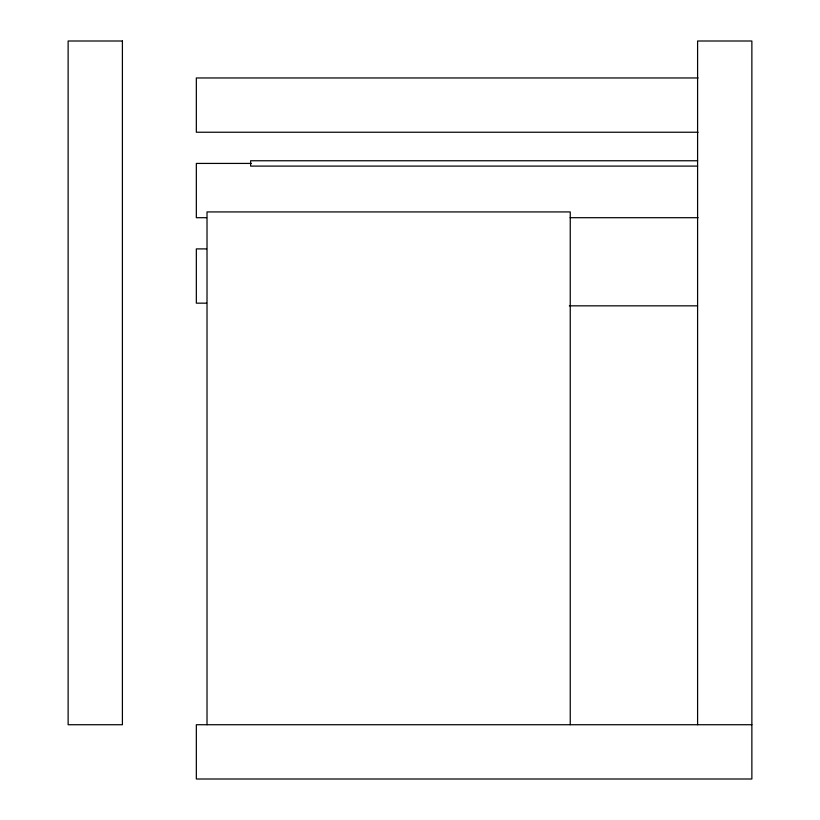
<?xml version="1.0" encoding="UTF-8"?>
<svg xmlns="http://www.w3.org/2000/svg" width="820" height="820" viewBox="0 0 820 820"><rect width="100%" height="100%" fill="white"/><g stroke="black" fill="none" stroke-linecap="round" stroke-linejoin="round"><path stroke-width="1.23" d="M698.107 77.962L196.339 77.962L196.339 132.235L698.107 132.235M697.594 160.761L250.602 160.761L250.602 166.101L697.594 166.101M251.371 163.426L196.339 163.426L196.339 217.7L206.578 217.7M570.105 217.7L698.107 217.7M206.578 248.901L196.339 248.901L196.339 303.164L206.578 303.164M569.336 305.839L697.594 305.839M751.868 724.726L196.339 724.726L196.339 779L751.868 779L751.868 41L697.594 41L697.594 724.726M570.249 724.726L570.249 211.929L207.019 211.929L207.019 724.726M122.405 41L68.132 41L68.132 724.726L122.405 724.726L122.405 41"/></g></svg>
